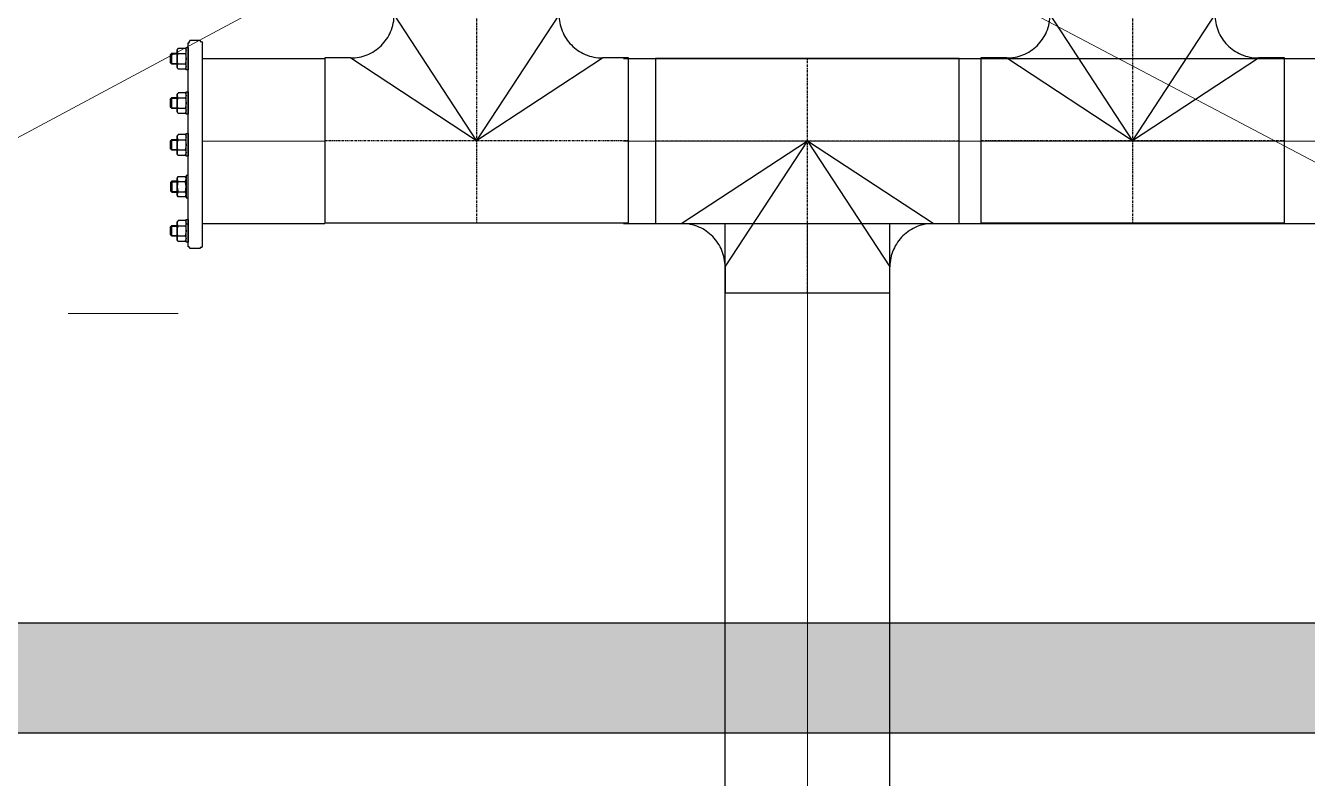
# Model space of a CAD drawing. Header units: millimetres. Extents: x -294625 to 2136527, y -251383 to 128331.
# Drawn here: x 1134692 to 1135859, y -217687 to -217002 of the extents above; entities that cross this region are included whole.
import ezdxf

# ---------------------------------------------------------------- set-up
doc = ezdxf.new("R2010")
doc.units = ezdxf.units.MM
doc.linetypes.add('CENTER', pattern=[3, 1.5, -0.5, 0.5, -0.5])
for name, color, linetype, lineweight in [('0-2', 253, 'Continuous', 18), ('A-FLOR-PATT-1', 254, 'Continuous', 18), ('ICE-BP', 4, 'Continuous', 25), ('ICE-WALL', 3, 'Continuous', 25), ('N3-NOTE', 11, 'Continuous', 13)]:
    doc.layers.add(name, color=color, linetype=linetype, lineweight=lineweight)
doc.layers.add('H-N-FITTING-35', color=2, linetype='Continuous')
doc.layers.add('Wellding', color=1, linetype='Continuous')

# ---------------------------------------------------------------- blocks, each defined once
blk = doc.blocks.new('Tee - 100 x100 - 1')
at = {"color": 8, "linetype": 'CENTER'}
for p, q in [((0, 105), (0, -57)), ((-105, 0), (105, 0))]:
    blk.add_line(p, q, dxfattribs=at)
for points in [[(57, 87), (57, 105), (-57, 105), (-57, 87)], [(-87, 57), (-105, 57), (-105, -57), (105, -57), (105, 57), (87, 57)]]:
    blk.add_lwpolyline(points)
at = {"color": 8}
for points in [[(0, 0), (-57, 87)], [(57, 87), (0, 0)], [(-87, 57), (0, 0)], [(0, 0), (87, 57)]]:
    blk.add_lwpolyline(points, dxfattribs=at)
for points in [[(-87, 57), (-83.15, 57), (-79.33, 57.74), (-72.14, 60.65), (-68.84, 62.8), (-63.25, 68.26), (-61.01, 71.51), (-58.64, 77), (-58.02, 78.98), (-57.2, 82.98), (-57, 84.99), (-57, 87)], [(57, 87), (57, 83.15), (57.74, 79.33), (60.65, 72.14), (62.8, 68.84), (68.26, 63.25), (71.51, 61.01), (77, 58.64), (78.98, 58.02), (82.98, 57.2), (84.99, 57), (87, 57)]]:
    blk.add_open_spline(points, degree=3, knots=[0.1639, 0.1639, 0.1639, 0.1639, 11.719334, 11.719334, 23.438668, 23.438668, 35.158003, 35.158003, 41.365518, 41.365518, 47.409143, 47.409143, 47.409143, 47.409143])
blk = doc.blocks.new('NUT')
at = {"linetype": 'Continuous'}
for p, q in [((-14.7, 12.1), (-13.1, 13)), ((-14.7, 0.9), (-13.1, 0)), ((-7.5, 1.1), (-7.5, 11.9)), ((7.5, 1.1), (7.5, 11.9)), ((14.7, 12.1), (13.1, 13)), ((14.7, 0.9), (13.1, 0))]:
    blk.add_line(p, q, dxfattribs=at)
blk.add_lwpolyline([(-16.5, 16), (-16.5, 13), (16.5, 13), (16.5, 16)], close=True)
for points in [[(-15, 1.1), (-15, 11.9)], [(-13.1, 13), (13.1, 13)], [(-13.1, 0), (13.1, 0)], [(13.1, 0), (-13.1, 0)], [(15, 11.9), (15, 1.1)]]:
    blk.add_lwpolyline(points, dxfattribs=at)
for centre, radius, start, end in [((-11.3, 6.1), 6.9, 57.0867, 122.9133), ((-11.3, 6.9), 6.9, 237.0867, 302.9133), ((0, -13), 26, 73.2213, 106.7787), ((0, 26), 26, 253.2213, 286.7787), ((11.3, 6.1), 6.9, 57.0867, 122.9133), ((11.3, 6.9), 6.9, 237.0867, 302.9133)]:
    blk.add_arc(centre, radius, start, end, dxfattribs=at)

msp = doc.modelspace()

# ---------------------------------------------------------------- hatches: boundary and pattern name
at = {"layer": 'A-FLOR-PATT-1'}
h = msp.add_hatch(dxfattribs=at)
h.set_pattern_fill('ANGLE', color=256, scale=3, style=0)
h.set_pattern_definition([(0, (72.387, -280.889), (0, 20.955), [15.24, -5.715]), (90, (72.387, -280.889), (-20.955, 1e-15), [15.24, -5.715])])
h.paths.add_polyline_path([(1133760.9, -217645.4), (1136760.5, -217645.4), (1136760.5, -215945.4), (1133760.9, -215945.4)])
h.paths.add_polyline_path([(1133860.5, -217545.4), (1136660.5, -217545.4), (1136660.5, -216045.4), (1133860.5, -216045.4)], flags=16)

# ---------------------------------------------------------------- linework, layer by layer
at = {"layer": '0-2'}
for p, q in [((1134853.5, -217106.8, -7.2), (1134964.6, -217106.8, 13)), ((1135236.6, -217106.8, -27.5), (1135408, -217106.8, -7.2)), ((1135311.5, -217106.8, -6.1), (1136493, -217106.8, 14.2)), ((1135403.9, -219319, 13.3), (1135403.9, -217181.8, -6.1))]:
    msp.add_line(p, q, dxfattribs=at)
at = {"layer": 'H-N-FITTING-35', "ltscale": 1000}
msp.add_line((1134839, -217182.2, -6.7), (1134840.4, -217182.2, -6.7), dxfattribs=at)
for points, elevation in [([(1134840.4, -217203.1), (1134840.4, -217017.4)], -7.2), ([(1134840.4, -217017.4), (1134840.4, -217017.4)], -7.2), ([(1134840.4, -217017.4), (1134840.4, -217017.4)], -7.2), ([(1134840.4, -217017.4), (1134841.4, -217017.4)], -7.2), ([(1134841.4, -217017.4), (1134841.4, -217016.3)], -7.2), ([(1134841.4, -217016.3), (1134841.4, -217016.3)], -7.2), ([(1134841.4, -217016.3), (1134841.4, -217016.3)], -7.2), ([(1134841.4, -217016.3), (1134841.4, -217016.3)], -7.2), ([(1134841.4, -217016.3), (1134842, -217016.3)], -7.2), ([(1134842, -217016.3), (1134842, -217015.2)], -7.2), ([(1134851.3, -217015.2), (1134842, -217015.2)], -7.2), ([(1134851.3, -217015.2), (1134842, -217015.2)], -7.2), ([(1134851.3, -217015.2), (1134842, -217015.2)], -7.2), ([(1134851.3, -217015.2), (1134851.3, -217015.2)], -7.2), ([(1134851.3, -217015.2), (1134851.3, -217015.2)], -7.2), ([(1134851.3, -217015.2), (1134851.3, -217016.3)], -7.2), ([(1134851.3, -217016.3), (1134852.4, -217016.3)], -7.2), ([(1134852.4, -217016.3), (1134852.4, -217016.3)], -7.2), ([(1134852.4, -217016.3), (1134852.4, -217016.3)], -7.2), ([(1134852.4, -217016.3), (1134852.4, -217016.3)], -7.2), ([(1134852.4, -217016.3), (1134853.5, -217017.4)], -7.2), ([(1134853.5, -217203.1), (1134853.5, -217017.4)], -7.2), ([(1134853.5, -217203.1), (1134853.5, -217017.4)], -7.2), ([(1134853.5, -217203.1), (1134853.5, -217017.4)], -7.2), ([(1134853.5, -217203.1), (1134853.5, -217017.4)], -7.2), ([(1134853.5, -217203.1), (1134853.5, -217017.4)], -7.2), ([(1134825.5, -217036.8), (1134825.5, -217026.9)], -6.7), ([(1134825.5, -217027.5), (1134830.4, -217027.5)], -6.7), ([(1134825.5, -217036.2), (1134830.4, -217036.2)], -6.7), ([(1134825.5, -217077.1), (1134825.5, -217067.2)], -6.7), ([(1134825.5, -217067.8), (1134830.4, -217067.8)], -6.7), ([(1134825.5, -217076.5), (1134830.4, -217076.5)], -6.7), ([(1134825.5, -217115.2), (1134825.5, -217105.3)], -6.7), ([(1134825.5, -217105.9), (1134830.4, -217105.9)], -6.7), ([(1134825.5, -217114.6), (1134830.4, -217114.6)], -6.7), ([(1134825.5, -217143.4), (1134825.5, -217153.3)], -6.7), ([(1134825.5, -217144), (1134830.4, -217144)], -6.7), ([(1134825.5, -217152.7), (1134830.5, -217152.7)], -6.7), ([(1134840.4, -217203.1), (1134840.4, -217171.4)], -7.2), ([(1134825.5, -217193.5), (1134825.5, -217183.5)], -6.7), ([(1134825.5, -217184.2), (1134830.4, -217184.2)], -6.7), ([(1134825.5, -217192.9), (1134830.4, -217192.9)], -6.7), ([(1134841.4, -217203.1), (1134840.4, -217203.1)], -7.2), ([(1134840.4, -217203.1), (1134840.4, -217203.1)], -7.2), ([(1134841.4, -217203.7), (1134841.4, -217203.1)], -7.2), ([(1134842, -217203.7), (1134841.4, -217203.7)], -7.2), ([(1134841.4, -217203.7), (1134841.4, -217203.7)], -7.2), ([(1134841.4, -217203.7), (1134841.4, -217203.7)], -7.2), ([(1134841.4, -217203.7), (1134841.4, -217203.7)], -7.2), ([(1134842, -217204.7), (1134842, -217203.7)], -7.2), ([(1134851.3, -217204.7), (1134842, -217204.7)], -7.2), ([(1134851.3, -217204.7), (1134842, -217204.7)], -7.2), ([(1134851.3, -217204.7), (1134842, -217204.7)], -7.2), ([(1134842, -217204.7), (1134842, -217204.7)], -7.2), ([(1134851.3, -217204.7), (1134850.8, -217204.7)], -7.2), ([(1134852.4, -217203.7), (1134851.3, -217203.7)], -7.2), ([(1134851.3, -217203.7), (1134851.3, -217203.7)], -7.2), ([(1134851.3, -217203.7), (1134851.3, -217204.7)], -7.2), ([(1134851.3, -217204.7), (1134851.3, -217204.7)], -7.2), ([(1134853.5, -217203.1), (1134852.4, -217203.7)], -7.2), ([(1134852.4, -217203.7), (1134852.4, -217203.7)], -7.2), ([(1134852.4, -217203.7), (1134852.4, -217203.7)], -7.2)]:
    msp.add_lwpolyline(points, dxfattribs=dict(at, elevation=elevation))
at = {"layer": 'H-N-FITTING-35', "ltscale": 1000, "elevation": -6.7}
for points in [[(1134830.4, -217036.8), (1134825.5, -217036.8), (1134824.2, -217035.5), (1134824.2, -217028.1), (1134825.5, -217026.9), (1134830.4, -217026.9)], [(1134830.4, -217077.1), (1134825.5, -217077.1), (1134824.2, -217075.9), (1134824.2, -217068.4), (1134825.5, -217067.2), (1134830.4, -217067.2)], [(1134830.4, -217115.2), (1134825.5, -217115.2), (1134824.2, -217113.9), (1134824.2, -217106.5), (1134825.5, -217105.3), (1134830.4, -217105.3)], [(1134830.4, -217143.4), (1134825.5, -217143.4), (1134824.2, -217144.6), (1134824.2, -217152.1), (1134825.5, -217153.3), (1134830.5, -217153.3)], [(1134830.4, -217193.5), (1134825.5, -217193.5), (1134824.2, -217192.2), (1134824.2, -217184.8), (1134825.5, -217183.5), (1134830.4, -217183.6)]]:
    msp.add_lwpolyline(points, close=True, dxfattribs=at)
at = {"layer": 'ICE-BP', "ltscale": 1000}
for p, q in [((1134853.5, -217031.8, -7.2), (1134964.6, -217031.8, 13)), ((1135236.6, -217031.8, -27.5), (1135408, -217031.8, -7.2)), ((1135311.5, -217031.8, -6.1), (1136493, -217031.8, 14.2)), ((1134853.5, -217181.8, -7.2), (1134964.6, -217181.8, 13)), ((1135236.6, -217181.8, -27.5), (1135408, -217181.8, -7.2)), ((1135311.5, -217181.8, -6.1), (1136493, -217181.8, 14.2)), ((1135328.9, -219319, 13.3), (1135328.9, -217181.8, -6.1)), ((1135478.9, -219319, 13.3), (1135478.9, -217181.8, -6.1))]:
    msp.add_line(p, q, dxfattribs=at)
at = {"layer": 'ICE-WALL', "lineweight": 30, "ltscale": 500}
for points in [[(1133760.9, -217645.4), (1136760.5, -217645.4), (1136760.5, -215945.4), (1133760.9, -215945.4)], [(1133860.5, -217545.4), (1136660.5, -217545.4), (1136660.5, -216045.4), (1133860.5, -216045.4)]]:
    msp.add_lwpolyline(points, close=True, dxfattribs=at)
at = {"layer": 'N3-NOTE'}
for p, q in [((1133818.3, -216045.4), (1136660.5, -217545.4)), ((1136660.5, -216045.4), (1133860.5, -217545.4)), ((1134731.2, -217263.8), (1134831.2, -217263.8))]:
    msp.add_line(p, q, dxfattribs=at)

# ---------------------------------------------------------------- block references
at = {"layer": 'H-N-FITTING-35', "ltscale": 1000}
for p, xscale, yscale, zscale, rotation in [((1134830.4, -217031.8, -6.7), -0.6202974402962584, 0.6202974402919614, 0.6202974402951809, 269.8578430375434), ((1134830.4, -217072.2, -6.7), -0.6202974402962584, 0.6202974402919614, 0.6202974402951809, 269.8578430375434), ((1134830.4, -217110.2, -6.7), -0.6202974402962584, 0.6202974402919614, 0.6202974402951809, 269.8578430375434), ((1134830.4, -217148.3, -6.7), 0.6202974402809183, 0.6202974402809183, 0.6202974402809183, 270.1485151826639), ((1134830.4, -217188.5, -6.7), -0.6202974402962584, 0.6202974402919614, 0.6202974402951809, 269.8578430375434)]:
    msp.add_blockref('NUT', p, dxfattribs=dict(at, xscale=xscale, yscale=yscale, zscale=zscale, rotation=rotation))
at = {"layer": 'Wellding', "xscale": 1.315789473684211, "yscale": 1.315789473684211, "zscale": 1.315789473684211}
for p in [(1135102.8, -217106.2, 13), (1135699.7, -217106.2, 11.2)]:
    msp.add_blockref('Tee - 100 x100 - 1', p, dxfattribs=at)
at = {"layer": 'Wellding', "xscale": 1.315789473684211, "yscale": 1.315789473684211, "zscale": 1.315789473684211, "rotation": 180}
msp.add_blockref('Tee - 100 x100 - 1', (1135403.9, -217106.8, -2.8), dxfattribs=at)

doc.saveas('drawing.dxf')
